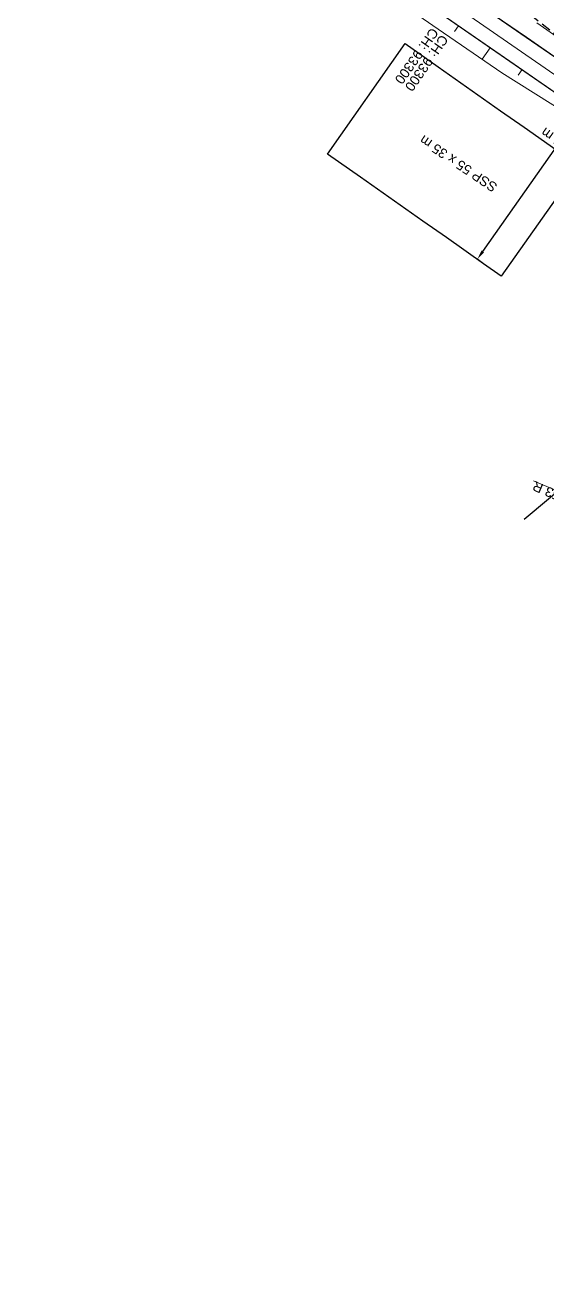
# Model space of a CAD drawing. Header units: metres. Extents: x 644418 to 1306172, y 3366650 to 6747308.
# Drawn here: x 657333.4 to 657468.6, y 3370137.2 to 3370460 of the extents above; entities that cross this region are included whole.
import ezdxf

# ---------------------------------------------------------------- set-up
doc = ezdxf.new("R2010")
doc.units = ezdxf.units.M
doc.header["$MEASUREMENT"] = 0
doc.linetypes.add('CENTER', pattern=[2, 1.25, -0.25, 0.25, -0.25])
doc.linetypes.add('DASHED', pattern=[0.75, 0.5, -0.25])
doc.layers.get('Defpoints').update_dxf_attribs({"lineweight": 0})
for name, color, linetype in [('CART_TRACK', 34, 'Continuous'), ('DFCC Boundary', 6, 'CENTER'), ('PROPOSED DFCC FORMATION LINE', 187, 'Continuous'), ('PROPOSED FEATURES', 10, 'Continuous'), ('PROPOSED FORMATION LINE - Connecting line', 187, 'Continuous'), ('VILLAGE-BOUNDARY', 7, 'Continuous')]:
    doc.layers.add(name, color=color, linetype=linetype)
for name, color, linetype, lineweight in [('Proposed Chainage', 10, 'Continuous', 0), ('Proposed Chainages Connecting line', 10, 'Continuous', 0), ('PROPOSED DFCC TOE LINE', 239, 'Continuous', 0), ('PROPOSED DFCC TOE SLOPES', 239, 'Continuous', 0), ('PROPOSED DFCC TRACK', 1, 'Continuous', 0), ('PROPOSED GRADES IN PLAN', 10, 'Continuous', 0)]:
    doc.layers.add(name, color=color, linetype=linetype, lineweight=lineweight)
doc.styles.get("Standard").update_dxf_attribs({"font": 'arial.ttf'})
doc.styles.add('Style-Arial', font='arial.ttf')
doc.dimstyles.new('DIM', dxfattribs={"dimtxt": 2.5, "dimasz": 2.5, "dimexe": 0.18, "dimexo": 0.0625, "dimgap": 0.09, "dimtad": 0, "dimtih": 1, "dimtoh": 1, "dimdec": 3, "dimzin": 0, "dimdsep": 46, "dimtxsty": 'Standard', "dimcen": 0.09, "dimadec": 0, "dimazin": 0, "dimtfac": 1, "dimtdec": 3, "dimtofl": 0, "dimtmove": 0, "dimatfit": 3, "dimfxl": 1, "dimtolj": 1, "dimtzin": 0, "dimarcsym": 0})

# ---------------------------------------------------------------- blocks, each defined once
blk = doc.blocks.new('*D1821')
at = {"layer": 'Defpoints', "color": 0, "linetype": 'Continuous', "ltscale": 0.5, "transparency": 16777216}
for p in [(657493.11, 3370459.78), (657494.75, 3370458.62), (657452.19, 3370398.09)]:
    blk.add_point(p, dxfattribs=at)
at = {"layer": 'DFCC Boundary', "color": 0, "linetype": 'Continuous', "lineweight": -2, "ltscale": 0.5, "transparency": 16777216}
for p, q in [((657494.7, 3370458.66), (657492.96, 3370459.88)), ((657491.67, 3370457.73), (657472.61, 3370430.63)), ((657451.98, 3370401.29), (657471.04, 3370428.39)), ((657452.13, 3370398.12), (657450.39, 3370399.35))]:
    blk.add_line(p, q, dxfattribs=at)
at = {"layer": 'DFCC Boundary', "color": 0, "linetype": 'Continuous', "ltscale": 0.5, "transparency": 16777216}
for points in [[(657491.33, 3370457.97), (657492.01, 3370457.49), (657493.11, 3370459.78)], [(657451.64, 3370401.53), (657452.32, 3370401.05), (657450.54, 3370399.24)]]:
    blk.add_solid(points, dxfattribs=at)
at = {"layer": 'DFCC Boundary', "color": 0, "linetype": 'Continuous', "ltscale": 0.5, "transparency": 16777216, "insert": (657471.82, 3370429.51), "char_height": 2.5, "attachment_point": 5, "rotation": 145}
blk.add_mtext('\\A1;74.0 m', dxfattribs=at)

msp = doc.modelspace()

# ---------------------------------------------------------------- linework, layer by layer
at = {"layer": 'CART_TRACK', "color": 88, "linetype": 'DASHED', "ltscale": 5}
msp.add_lwpolyline([(657495.276, 3370428.288), (657484.883, 3370444.294), (657475.221, 3370454.084), (657459.614, 3370466.247), (657432.134, 3370475.435), (657420.684, 3370478.527), (657403.403, 3370485.981)], dxfattribs=at)
at = {"layer": 'PROPOSED DFCC FORMATION LINE', "lineweight": 0, "flags": 128}
for points in [[(657691.4361, 3370299.1086), (657677.1508, 3370308.9789), (657660.6964, 3370320.3479), (657644.2421, 3370331.7169), (657627.7877, 3370343.0859), (657611.3334, 3370354.4549), (657594.879, 3370365.8239), (657578.4246, 3370377.1929), (657561.9703, 3370388.5619), (657545.5159, 3370399.9309), (657544.8012, 3370400.4247), (657534.1698, 3370407.7704), (657529.0616, 3370411.2999), (657523.5383, 3370415.1161), (657512.6072, 3370422.6689), (657496.1529, 3370434.0379), (657479.6985, 3370445.4069), (657463.2441, 3370456.7759), (657446.7898, 3370468.1449)], [(657691.4649, 3370299.1494), (657677.1792, 3370309.02), (657660.7248, 3370320.389), (657644.2705, 3370331.758), (657627.8161, 3370343.127), (657611.3618, 3370354.496), (657594.9074, 3370365.865), (657578.4531, 3370377.234), (657561.9987, 3370388.603), (657545.5443, 3370399.972), (657544.8296, 3370400.4658), (657534.1982, 3370407.8116), (657529.09, 3370411.341), (657523.5667, 3370415.1573), (657512.6356, 3370422.71), (657496.1813, 3370434.079), (657479.7269, 3370445.448), (657463.2726, 3370456.817), (657446.8182, 3370468.186)], [(657740.864, 3370255.7799), (657738.6764, 3370257.2914), (657722.2221, 3370268.6604), (657705.7677, 3370280.0294), (657689.3133, 3370291.3984), (657672.859, 3370302.7674), (657656.4046, 3370314.1364), (657639.9503, 3370325.5054), (657623.4959, 3370336.8744), (657607.0416, 3370348.2434), (657590.5872, 3370359.6124), (657574.1328, 3370370.9814), (657557.6785, 3370382.3504), (657541.2241, 3370393.7194), (657540.5094, 3370394.2132), (657529.878, 3370401.5589), (657524.7698, 3370405.0884), (657519.2465, 3370408.9046), (657508.3154, 3370416.4574), (657491.8611, 3370427.8264), (657475.4067, 3370439.1954), (657458.9523, 3370450.5644), (657442.498, 3370461.9334)], [(657740.8924, 3370255.821), (657738.7048, 3370257.3325), (657722.2505, 3370268.7015), (657705.7961, 3370280.0705), (657689.3418, 3370291.4395), (657672.8874, 3370302.8085), (657656.433, 3370314.1775), (657639.9787, 3370325.5465), (657623.5243, 3370336.9155), (657607.07, 3370348.2845), (657590.6156, 3370359.6535), (657574.1613, 3370371.0225), (657557.7069, 3370382.3915), (657541.2525, 3370393.7605), (657540.5378, 3370394.2543), (657529.9064, 3370401.6), (657524.7982, 3370405.1295), (657519.2749, 3370408.9458), (657508.3438, 3370416.4985), (657491.8895, 3370427.8675), (657475.4351, 3370439.2365), (657458.9808, 3370450.6055), (657442.5264, 3370461.9745)]]:
    msp.add_lwpolyline(points, dxfattribs=at)
at = {"layer": 'PROPOSED DFCC TOE LINE', "lineweight": 0, "flags": 128}
msp.add_lwpolyline([(657538.2494, 3370393.4239), (657529.2535, 3370400.6552), (657524.2787, 3370404.3777), (657518.7093, 3370408.1271), (657507.6769, 3370415.5333), (657490.4512, 3370425.7859), (657473.8624, 3370436.9604), (657456.9189, 3370447.6213), (657440.4178, 3370458.9226), (657423.9705, 3370470.3019), (657407.4376, 3370481.5573), (657390.7706, 3370492.6185), (657380.6879, 3370499.3964)], dxfattribs=at)
at = {"layer": 'PROPOSED DFCC TOE SLOPES', "linetype": 'Continuous', "lineweight": 0, "flags": 128}
for points in [[(657445.6713, 3370459.8016), (657444.6214, 3370458.2821)], [(657453.8985, 3370454.1171), (657451.8221, 3370451.112)], [(657462.1256, 3370448.4326), (657461.1414, 3370447.0081)]]:
    msp.add_lwpolyline(points, dxfattribs=at)
at = {"layer": 'PROPOSED DFCC TRACK', "color": 12, "flags": 128}
msp.add_lwpolyline([(658289.6175, 3369874.2512), (657836.5764, 3370193.6147), (657834.533, 3370195.0552), (657832.4896, 3370196.4955), (657830.4462, 3370197.9357), (657828.4026, 3370199.3757), (657826.3588, 3370200.8155), (657824.3148, 3370202.2549), (657822.2705, 3370203.694), (657820.2259, 3370205.1326, 0.0018521), (657759.4746, 3370247.5317), (657757.4191, 3370248.9547), (657755.3632, 3370250.3772), (657753.3071, 3370251.7993), (657751.2508, 3370253.221), (657749.1943, 3370254.6426), (657747.1376, 3370256.0639), (657745.0809, 3370257.4851), (657743.0241, 3370258.9062), (656537.4002, 3371091.9218)], format="xyb", dxfattribs=at)
at = {"layer": 'PROPOSED FEATURES', "color": 10, "flags": 128}
msp.add_lwpolyline([(657411.7448, 3370426.5571), (657431.9024, 3370455.1696), (657440.4404, 3370449.1545), (657456.5799, 3370437.7842), (657462.6686, 3370433.5217), (657472.3362, 3370426.7047), (657476.893, 3370423.5005), (657456.7199, 3370394.899), (657452.1854, 3370398.0875), (657442.5476, 3370404.8835), (657436.4649, 3370409.1418), (657420.2829, 3370420.542), (657411.7448, 3370426.5571)], dxfattribs=at)
at = {"layer": 'PROPOSED FORMATION LINE - Connecting line', "lineweight": 0, "flags": 128}
msp.add_lwpolyline([(657744.0555, 3370264.9626), (657727.6976, 3370276.47), (657711.3398, 3370287.9775), (657694.982, 3370299.485), (657678.6242, 3370310.9925), (657662.2664, 3370322.4999), (657645.9086, 3370334.0074), (657629.5508, 3370345.5149), (657613.1929, 3370357.0224), (657596.8351, 3370368.5298), (657580.4773, 3370380.0373), (657564.1195, 3370391.5448), (657547.7617, 3370403.0522), (657545.9346, 3370404.3375), (657531.4039, 3370414.5597), (657529.5768, 3370415.845), (657515.0461, 3370426.0672), (657498.6882, 3370437.5747), (657482.3304, 3370449.0821), (657465.9726, 3370460.5896)], dxfattribs=at)
at = {"layer": 'PROPOSED GRADES IN PLAN', "linetype": 'Continuous', "lineweight": 0, "flags": 128}
msp.add_lwpolyline([(657497.6873, 3370321.9156), (657483.2832, 3370334.0776), (657465.1163, 3370341.8363)], dxfattribs=at)
at = {"layer": 'VILLAGE-BOUNDARY', "color": 8, "linetype": 'Continuous'}
msp.add_line((657529.897, 3370387.779), (657462.655, 3370331.842), dxfattribs=at)

# ---------------------------------------------------------------- texts
at = {"layer": 'Proposed Chainage', "lineweight": 0, "insert": (657442.1566, 3370457.0071), "char_height": 2.5, "attachment_point": 4, "rotation": 235.357794, "line_spacing_factor": 0.6, "style": 'Style-Arial'}
msp.add_mtext('CH: 93300', dxfattribs=at)
at = {"layer": 'Proposed Chainages Connecting line', "lineweight": 0, "insert": (657439.644, 3370458.7846), "char_height": 2.5, "attachment_point": 4, "rotation": 234.874199, "line_spacing_factor": 0.6, "style": 'Style-Arial'}
msp.add_mtext('CH: 93300', dxfattribs=at)
at = {"layer": 'PROPOSED FEATURES', "color": 10}
msp.add_text('SSP 55 x 35 m', height=2.5, rotation=146, dxfattribs=at).set_placement((657455.9857, 3370418.5644))
at = {"layer": 'PROPOSED GRADES IN PLAN', "linetype": 'Continuous', "lineweight": 0, "insert": (657480.9201, 3370335.293), "char_height": 2.5, "attachment_point": 7, "rotation": 156.873725, "line_spacing_factor": 0.84, "style": 'Style-Arial'}
msp.add_mtext('1 IN 253 R', dxfattribs=at)

# ---------------------------------------------------------------- dimensions: what is measured, and where the dimension line sits
at = {"layer": 'DFCC Boundary', "linetype": 'Continuous', "ltscale": 0.5}
dim = msp.add_aligned_dim(p1=(657452.1854, 3370398.0875), p2=(657494.7503, 3370458.6204), distance=2.0088, dimstyle='DIM', override={"dimdec": 1, "dimpost": ' m'}, dxfattribs=at)
dim.commit()
dim.dimension.update_dxf_attribs({"geometry": '*D1821', "text_midpoint": (657471.8246, 3370429.5095), "text_rotation": 145})

doc.saveas('drawing.dxf')
